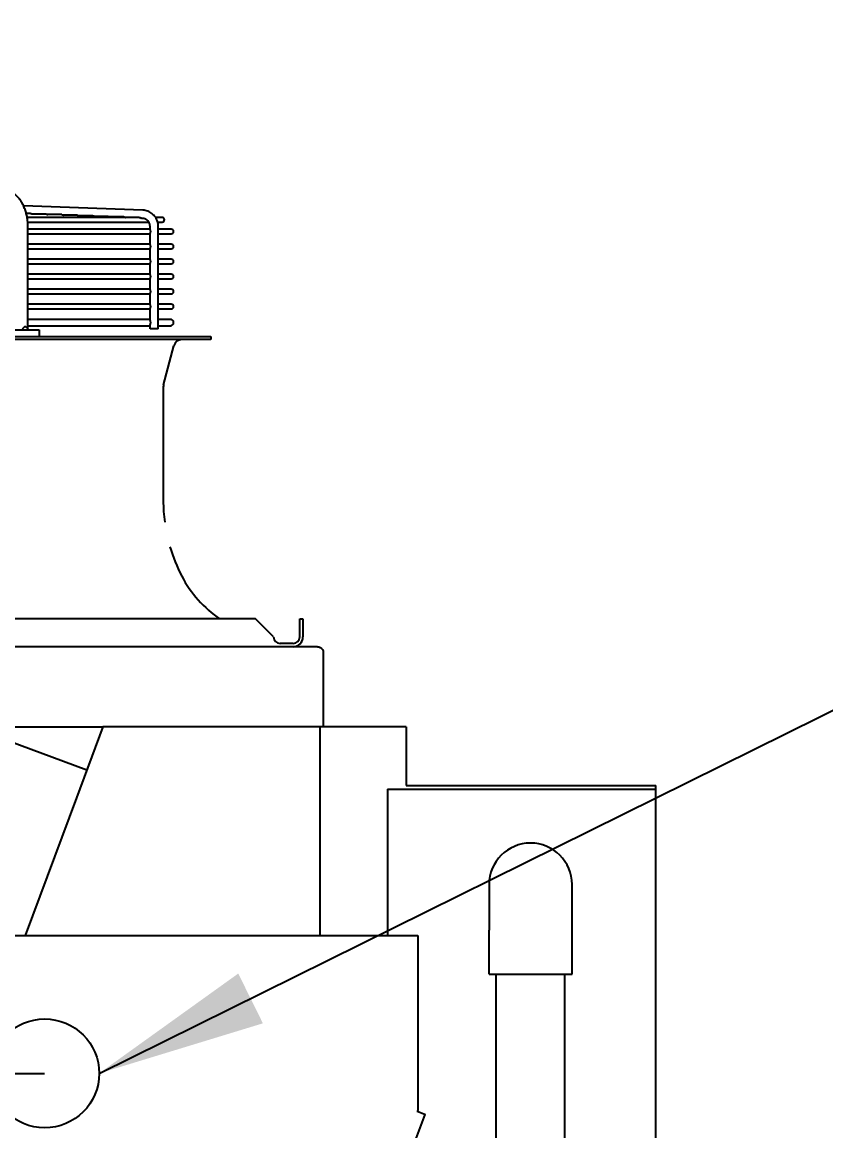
# Model space of a CAD drawing. Header units: millimetres. Extents: x 17046 to 32328, y 18593 to 29476.
# Drawn here: x 17179.66 to 17199.03, y 18964.99 to 18991.71 of the extents above; entities that cross this region are included whole.
import ezdxf

# ---------------------------------------------------------------- set-up
doc = ezdxf.new("R2010")
doc.units = ezdxf.units.MM
doc.header["$LTSCALE"] = 5
doc.linetypes.add('CENTER', pattern=[50.8, 31.75, -6.35, 6.35, -6.35])
for name, color, linetype in [('COILCONN-STD-CONTROL-COPPER', 1, 'Continuous'), ('CONDENSER-STD-CONTROL', 1, 'Continuous'), ('RECIRCULATION-CONTROL', 3, 'Continuous'), ('UNIT', 6, 'Continuous'), ('WS-NO-CONTROL', 3, 'Continuous')]:
    doc.layers.add(name, color=color, linetype=linetype)
doc.styles.add('SUBMITTAL', font='romans.shx', dxfattribs={"width": 0.75})
doc.dimstyles.new('SUBMITTAL', dxfattribs={"dimtxt": 0.09375, "dimasz": 0.09375, "dimexe": 0.03125, "dimexo": 0.0625, "dimgap": 0.0625, "dimtad": 0, "dimdec": 4, "dimzin": 4, "dimdsep": 46, "dimlunit": 4, "dimtxsty": 'SUBMITTAL', "dimcen": 0.09375, "dimclre": 6, "dimadec": 0, "dimazin": 0, "dimtfac": 1, "dimtdec": 0, "dimtofl": 0, "dimtmove": 0, "dimatfit": 3, "dimfxl": 0, "dimfrac": 2, "dimtolj": 1, "dimtzin": 4, "dimarcsym": 0})

# ---------------------------------------------------------------- blocks, each defined once
blk = doc.blocks.new('*D24')
at = {"layer": 'CONDENSER-STD-CONTROL', "color": 6, "lineweight": -2}
for p, q in [((17180.203, 18963.562), (17180.203, 18869.843)), ((17194.936, 18896.122), (17194.936, 18869.843))]:
    blk.add_line(p, q, dxfattribs=at)
at = {"layer": 'CONDENSER-STD-CONTROL', "color": 3, "lineweight": -2}
for p, q in [((17185.133, 18872.66), (17190.007, 18872.66)), ((17194.936, 18872.66), (17199.866, 18872.66))]:
    blk.add_line(p, q, dxfattribs=at)
at = {"layer": 'CONDENSER-STD-CONTROL', "color": 3}
for points in [[(17185.133, 18873.481), (17185.133, 18871.838), (17180.203, 18872.66)], [(17190.007, 18873.481), (17190.007, 18871.838), (17194.936, 18872.66)]]:
    blk.add_solid(points, dxfattribs=at)
at = {"layer": 'CONDENSER-STD-CONTROL', "color": 3, "insert": (17216.59, 18872.66), "char_height": 4.9294, "attachment_point": 5, "style": 'SUBMITTAL'}
blk.add_mtext('\\A1;1\'-2 3/4"', dxfattribs=at)

msp = doc.modelspace()

# ---------------------------------------------------------------- linework, layer by layer
at = {"layer": 'CONDENSER-STD-CONTROL', "linetype": 'CENTER', "ltscale": 0.027}
msp.add_line((17115.8821, 18966.3784), (17180.2031, 18966.3784), dxfattribs=at)
at = {"layer": 'CONDENSER-STD-CONTROL'}
msp.add_circle((17180.2031, 18966.3784), 1.3125, dxfattribs=at)
at = {"layer": 'RECIRCULATION-CONTROL'}
for p, q in [((17190.9133, 18970.9282), (17190.9133, 18969.8282)), ((17192.9133, 18969.8282), (17192.9133, 18970.9282)), ((17190.9133, 18968.7719), (17190.9133, 18969.8282)), ((17192.9133, 18968.7719), (17192.9133, 18969.8282)), ((17190.9133, 18968.7719), (17192.9133, 18968.7719)), ((17191.0833, 18947.1784), (17191.0833, 18968.7719)), ((17192.7433, 18947.1784), (17192.7433, 18968.7719))]:
    msp.add_line(p, q, dxfattribs=at)
msp.add_arc((17191.9133, 18970.9282), 1, 0, 180, dxfattribs=at)
at = {"layer": 'UNIT'}
for p, q in [((17182.5703, 18987.1791), (17179.6951, 18987.283)), ((17179.8653, 18987.0982), (17179.761, 18987.0982)), ((17182.4846, 18987.0037), (17179.7815, 18987.0037)), ((17180.2395, 18987.0847), (17179.9061, 18987.0847)), ((17180.6136, 18987.0712), (17180.2802, 18987.0712)), ((17180.9878, 18987.0577), (17180.6544, 18987.0577)), ((17181.362, 18987.0442), (17181.0286, 18987.0442)), ((17181.7362, 18987.0307), (17181.4028, 18987.0307)), ((17182.1104, 18987.0172), (17181.777, 18987.0172)), ((17182.5632, 18986.9824), (17182.541, 18986.9832)), ((17183.0348, 18987.0037), (17182.8762, 18987.0037)), ((17179.7958, 18986.8935), (17182.7131, 18986.8935)), ((17179.8004, 18984.3163), (17179.8004, 18986.7856)), ((17182.7436, 18986.7218), (17179.8004, 18986.7218)), ((17182.7436, 18986.7058), (17182.7436, 18986.7856)), ((17182.7436, 18986.3436), (17182.7436, 18986.6275)), ((17182.9258, 18986.8935), (17183.0348, 18986.8935)), ((17182.9405, 18984.3163), (17182.9405, 18986.7856)), ((17183.2552, 18986.7218), (17182.9405, 18986.7218)), ((17179.8004, 18986.6115), (17182.7436, 18986.6115)), ((17182.9405, 18986.6115), (17183.2552, 18986.6115)), ((17182.7436, 18986.3596), (17179.8004, 18986.3596)), ((17179.8004, 18986.2493), (17182.7436, 18986.2493)), ((17182.7436, 18985.9814), (17182.7436, 18986.2653)), ((17183.2552, 18986.3596), (17182.9405, 18986.3596)), ((17182.9405, 18986.2493), (17183.2552, 18986.2493)), ((17182.7436, 18985.9974), (17179.8004, 18985.9974)), ((17179.8004, 18985.8871), (17182.7436, 18985.8871)), ((17182.7436, 18985.6192), (17182.7436, 18985.9031)), ((17183.2552, 18985.9974), (17182.9405, 18985.9974)), ((17182.9405, 18985.8871), (17183.2552, 18985.8871)), ((17182.7436, 18985.6352), (17179.8004, 18985.6352)), ((17183.2552, 18985.6352), (17182.9405, 18985.6352)), ((17179.8004, 18985.5249), (17182.7436, 18985.5249)), ((17182.7436, 18985.257), (17182.7436, 18985.5409)), ((17182.9405, 18985.5249), (17183.2552, 18985.5249)), ((17182.7436, 18985.2729), (17179.8004, 18985.2729)), ((17179.8004, 18985.1627), (17182.7436, 18985.1627)), ((17182.7436, 18984.8948), (17182.7436, 18985.1787)), ((17183.2552, 18985.2729), (17182.9405, 18985.2729)), ((17182.9405, 18985.1627), (17183.2552, 18985.1627)), ((17182.7436, 18984.9107), (17179.8004, 18984.9107)), ((17179.8004, 18984.8005), (17182.7436, 18984.8005)), ((17182.7436, 18984.5191), (17182.7436, 18984.8165)), ((17183.2552, 18984.9107), (17182.9405, 18984.9107)), ((17182.9405, 18984.8005), (17183.2552, 18984.8005)), ((17182.7436, 18984.5485), (17179.8004, 18984.5485)), ((17183.2336, 18984.5485), (17182.9405, 18984.5485)), ((17177.8431, 18984.2966), (17180.0702, 18984.2966)), ((17179.8004, 18984.395), (17182.7436, 18984.395)), ((17180.0702, 18984.2966), (17180.0702, 18984.1391)), ((17182.7436, 18984.3163), (17182.7436, 18984.4245)), ((17182.9405, 18984.3163), (17182.7436, 18984.3163)), ((17182.9405, 18984.395), (17183.2336, 18984.395)), ((17150.4639, 18984.1391), (17184.2041, 18984.1391)), ((17184.2041, 18984.0604), (17150.4639, 18984.0604)), ((17184.2041, 18984.1391), (17184.2041, 18984.0604)), ((17183.069, 18982.9726), (17183.3201, 18983.9142)), ((17183.0623, 18982.9219), (17183.0623, 18980.1809)), ((17185.2867, 18977.3281), (17145.8446, 18977.3281)), ((17185.7198, 18976.895), (17185.2867, 18977.3281)), ((17186.3497, 18976.895), (17186.3497, 18977.3281)), ((17186.3497, 18977.3281), (17186.4285, 18977.3281)), ((17186.4285, 18977.3281), (17186.4285, 18976.895)), ((17186.7779, 18976.6588), (17109.3074, 18976.6588)), ((17186.1922, 18976.7375), (17185.8773, 18976.7375)), ((17186.9176, 18976.519), (17186.9176, 18974.7296)), ((17181.2163, 18973.6815), (17177.5855, 18975.0354)), ((17178.4055, 18974.7296), (17181.6072, 18974.7296)), ((17181.6072, 18974.7296), (17180.9694, 18973.0192)), ((17188.9178, 18974.7296), (17181.6072, 18974.7296)), ((17186.8395, 18969.7006), (17186.8395, 18974.7296)), ((17188.9178, 18974.7296), (17188.9178, 18973.3122)), ((17188.9178, 18973.3122), (17194.9361, 18973.3122)), ((17194.9361, 18898.9392), (17194.9361, 18973.3122)), ((17180.9694, 18973.0192), (17179.7318, 18969.7005)), ((17188.4674, 18973.2291), (17188.4674, 18969.7007)), ((17188.4674, 18973.2291), (17194.9361, 18973.2291)), ((17179.0052, 18969.7005), (17189.1952, 18969.7007)), ((17189.1952, 18969.7007), (17189.1953, 18965.491)), ((17164.9086, 18899.7822), (17189.3703, 18965.3875)), ((17189.1953, 18965.491), (17189.1828, 18965.4574)), ((17189.1828, 18965.4574), (17189.1838, 18965.457)), ((17189.3828, 18965.3828), (17189.1838, 18965.457))]:
    msp.add_line(p, q, dxfattribs=at)
for centre, radius, start, end in [((17183.0348, 18986.9486), 0.0551, 270, 90), ((17183.2552, 18986.6666), 0.0551, 270, 90), ((17183.2552, 18986.3044), 0.0551, 270, 90), ((17183.2552, 18985.9422), 0.0551, 270, 90), ((17183.2552, 18985.58), 0.0551, 270, 90), ((17183.2552, 18985.2178), 0.0551, 270, 90), ((17183.2552, 18984.8556), 0.0551, 270, 90), ((17183.2336, 18984.4718), 0.0768, 270, 90), ((17183.5103, 18983.8635), 0.1969, 90, 165.06858), ((17183.2592, 18982.9219), 0.1969, 165.06858, 180), ((17186.9993, 18980.1809), 3.937, 180, 187.61931), ((17186.9993, 18980.1809), 3.937, 196.4656, 207.50184), ((17186.0215, 18979.6719), 2.8346, 207.50184, 235.77552), ((17185.8773, 18976.895), 0.1575, 180, 270), ((17186.1922, 18976.895), 0.1575, 270, 0), ((17186.1922, 18976.895), 0.2362, 270, 0)]:
    msp.add_arc(centre, radius, start, end, dxfattribs=at)
for points, knots in [([(17179.8004, 18986.7856), (17179.8004, 18986.8212), (17179.7989, 18986.8571), (17179.7959, 18986.8925), (17179.7929, 18986.9279), (17179.7885, 18986.9629), (17179.7826, 18986.9976), (17179.7767, 18987.0322), (17179.7693, 18987.0666), (17179.7605, 18987.1001), (17179.7518, 18987.1335), (17179.7417, 18987.166), (17179.7302, 18987.1978), (17179.7187, 18987.2295), (17179.7058, 18987.2605), (17179.6918, 18987.2901), (17179.6777, 18987.3198), (17179.6625, 18987.348), (17179.6461, 18987.3751), (17179.6297, 18987.4022), (17179.612, 18987.428), (17179.5934, 18987.4522), (17179.5749, 18987.4763), (17179.5554, 18987.4988), (17179.535, 18987.5196), (17179.5145, 18987.5405), (17179.4931, 18987.5598), (17179.4711, 18987.5771), (17179.449, 18987.5944), (17179.4264, 18987.6098), (17179.403, 18987.6234), (17179.3797, 18987.6369), (17179.3557, 18987.6485), (17179.3314, 18987.6581), (17179.3071, 18987.6676), (17179.2826, 18987.6751), (17179.2576, 18987.6805), (17179.2327, 18987.686), (17179.2074, 18987.6894), (17179.1822, 18987.6906)], [0, 0, 0, 0, 0.076921, 0.076921, 0.076921, 0.1538421, 0.1538421, 0.1538421, 0.2307631, 0.2307631, 0.2307631, 0.3076842, 0.3076842, 0.3076842, 0.3846052, 0.3846052, 0.3846052, 0.4615263, 0.4615263, 0.4615263, 0.5384473, 0.5384473, 0.5384473, 0.6153684, 0.6153684, 0.6153684, 0.6922894, 0.6922894, 0.6922894, 0.7692105, 0.7692105, 0.7692105, 0.8461315, 0.8461315, 0.8461315, 0.9230526, 0.9230526, 0.9230526, 1, 1, 1, 1]), ([(17182.9405, 18986.7856), (17182.9405, 18986.8256), (17182.9345, 18986.8656), (17182.9111, 18986.9419), (17182.8937, 18986.9783), (17182.8488, 18987.0442), (17182.8213, 18987.0737), (17182.7588, 18987.1228), (17182.7238, 18987.1424), (17182.6493, 18987.1699), (17182.6099, 18987.1777), (17182.5703, 18987.1791)], [1.5707963, 1.5707963, 1.5707963, 1.5707963, 1.8779743, 1.8779743, 2.1851522, 2.1851522, 2.4923302, 2.4923302, 2.7995081, 2.7995081, 3.1066861, 3.1066861, 3.1066861, 3.1066861]), ([(17179.8653, 18987.0982), (17179.8654, 18987.0982), (17179.8655, 18987.0982), (17179.8657, 18987.0982), (17179.8666, 18987.0982), (17179.8676, 18987.0981), (17179.8686, 18987.0981), (17179.8695, 18987.098), (17179.8705, 18987.0979), (17179.8715, 18987.0978), (17179.8725, 18987.0977), (17179.8735, 18987.0975), (17179.8745, 18987.0974), (17179.8755, 18987.0972), (17179.8765, 18987.097), (17179.8775, 18987.0968), (17179.8785, 18987.0966), (17179.8795, 18987.0963), (17179.8805, 18987.096), (17179.8815, 18987.0958), (17179.8825, 18987.0955), (17179.8835, 18987.0952), (17179.8845, 18987.0948), (17179.8855, 18987.0945), (17179.8865, 18987.0941), (17179.8875, 18987.0938), (17179.8885, 18987.0934), (17179.8895, 18987.093), (17179.8905, 18987.0926), (17179.8915, 18987.0922), (17179.8925, 18987.0917), (17179.8935, 18987.0913), (17179.8945, 18987.0908), (17179.8954, 18987.0904), (17179.8964, 18987.0899), (17179.8974, 18987.0894), (17179.8983, 18987.0889), (17179.8993, 18987.0884), (17179.9002, 18987.0879), (17179.9012, 18987.0874), (17179.9021, 18987.0869), (17179.903, 18987.0864), (17179.904, 18987.0859), (17179.9047, 18987.0855), (17179.9054, 18987.0851), (17179.9061, 18987.0847)], [0.48439597, 0.48439597, 0.48439597, 0.48439597, 0.48780488, 0.48780488, 0.48780488, 0.51219512, 0.51219512, 0.51219512, 0.53658537, 0.53658537, 0.53658537, 0.56097561, 0.56097561, 0.56097561, 0.58536585, 0.58536585, 0.58536585, 0.6097561, 0.6097561, 0.6097561, 0.63414634, 0.63414634, 0.63414634, 0.65853659, 0.65853659, 0.65853659, 0.68292683, 0.68292683, 0.68292683, 0.70731707, 0.70731707, 0.70731707, 0.73170732, 0.73170732, 0.73170732, 0.75609756, 0.75609756, 0.75609756, 0.7804878, 0.7804878, 0.7804878, 0.80487805, 0.80487805, 0.80487805, 0.82380204, 0.82380204, 0.82380204, 0.82380204]), ([(17180.2395, 18987.0847), (17180.2396, 18987.0847), (17180.2397, 18987.0847), (17180.2399, 18987.0847), (17180.2408, 18987.0847), (17180.2418, 18987.0846), (17180.2428, 18987.0846), (17180.2437, 18987.0845), (17180.2447, 18987.0844), (17180.2457, 18987.0843), (17180.2467, 18987.0842), (17180.2477, 18987.084), (17180.2487, 18987.0839), (17180.2497, 18987.0837), (17180.2507, 18987.0835), (17180.2517, 18987.0833), (17180.2527, 18987.0831), (17180.2537, 18987.0828), (17180.2547, 18987.0825), (17180.2557, 18987.0823), (17180.2567, 18987.082), (17180.2577, 18987.0817), (17180.2587, 18987.0813), (17180.2598, 18987.081), (17180.2608, 18987.0806), (17180.2618, 18987.0803), (17180.2628, 18987.0799), (17180.2637, 18987.0795), (17180.2647, 18987.0791), (17180.2657, 18987.0787), (17180.2667, 18987.0782), (17180.2677, 18987.0778), (17180.2687, 18987.0773), (17180.2697, 18987.0768), (17180.2706, 18987.0764), (17180.2716, 18987.0759), (17180.2726, 18987.0754), (17180.2735, 18987.0749), (17180.2745, 18987.0744), (17180.2754, 18987.0739), (17180.2763, 18987.0734), (17180.2773, 18987.0729), (17180.2782, 18987.0724), (17180.2789, 18987.072), (17180.2796, 18987.0716), (17180.2802, 18987.0712)], [0.48440995, 0.48440995, 0.48440995, 0.48440995, 0.48780488, 0.48780488, 0.48780488, 0.51219512, 0.51219512, 0.51219512, 0.53658537, 0.53658537, 0.53658537, 0.56097561, 0.56097561, 0.56097561, 0.58536585, 0.58536585, 0.58536585, 0.6097561, 0.6097561, 0.6097561, 0.63414634, 0.63414634, 0.63414634, 0.65853659, 0.65853659, 0.65853659, 0.68292683, 0.68292683, 0.68292683, 0.70731707, 0.70731707, 0.70731707, 0.73170732, 0.73170732, 0.73170732, 0.75609756, 0.75609756, 0.75609756, 0.7804878, 0.7804878, 0.7804878, 0.80487805, 0.80487805, 0.80487805, 0.82345363, 0.82345363, 0.82345363, 0.82345363]), ([(17180.6136, 18987.0712), (17180.6138, 18987.0712), (17180.6139, 18987.0712), (17180.614, 18987.0712), (17180.615, 18987.0712), (17180.616, 18987.0711), (17180.617, 18987.0711), (17180.6179, 18987.071), (17180.6189, 18987.0709), (17180.6199, 18987.0708), (17180.6209, 18987.0707), (17180.6219, 18987.0706), (17180.6229, 18987.0704), (17180.6239, 18987.0702), (17180.6249, 18987.07), (17180.6259, 18987.0698), (17180.6269, 18987.0696), (17180.6279, 18987.0693), (17180.6289, 18987.069), (17180.6299, 18987.0688), (17180.6309, 18987.0685), (17180.6319, 18987.0682), (17180.633, 18987.0678), (17180.634, 18987.0675), (17180.635, 18987.0671), (17180.636, 18987.0668), (17180.637, 18987.0664), (17180.638, 18987.066), (17180.639, 18987.0656), (17180.6399, 18987.0652), (17180.6409, 18987.0647), (17180.6419, 18987.0643), (17180.6429, 18987.0638), (17180.6439, 18987.0633), (17180.6448, 18987.0629), (17180.6458, 18987.0624), (17180.6468, 18987.0619), (17180.6477, 18987.0614), (17180.6487, 18987.0609), (17180.6496, 18987.0604), (17180.6505, 18987.0599), (17180.6515, 18987.0594), (17180.6524, 18987.0588), (17180.6531, 18987.0585), (17180.6538, 18987.0581), (17180.6544, 18987.0577)], [0.48442393, 0.48442393, 0.48442393, 0.48442393, 0.48780488, 0.48780488, 0.48780488, 0.51219512, 0.51219512, 0.51219512, 0.53658537, 0.53658537, 0.53658537, 0.56097561, 0.56097561, 0.56097561, 0.58536585, 0.58536585, 0.58536585, 0.6097561, 0.6097561, 0.6097561, 0.63414634, 0.63414634, 0.63414634, 0.65853659, 0.65853659, 0.65853659, 0.68292683, 0.68292683, 0.68292683, 0.70731707, 0.70731707, 0.70731707, 0.73170732, 0.73170732, 0.73170732, 0.75609756, 0.75609756, 0.75609756, 0.7804878, 0.7804878, 0.7804878, 0.80487805, 0.80487805, 0.80487805, 0.82310602, 0.82310602, 0.82310602, 0.82310602]), ([(17180.9878, 18987.0577), (17180.988, 18987.0577), (17180.9881, 18987.0577), (17180.9882, 18987.0577), (17180.9892, 18987.0577), (17180.9902, 18987.0576), (17180.9911, 18987.0576), (17180.9921, 18987.0575), (17180.9931, 18987.0574), (17180.9941, 18987.0573), (17180.9951, 18987.0572), (17180.9961, 18987.0571), (17180.9971, 18987.0569), (17180.9981, 18987.0567), (17180.9991, 18987.0565), (17181.0001, 18987.0563), (17181.0011, 18987.0561), (17181.0021, 18987.0558), (17181.0031, 18987.0556), (17181.0041, 18987.0553), (17181.0051, 18987.055), (17181.0062, 18987.0547), (17181.0072, 18987.0543), (17181.0082, 18987.054), (17181.0092, 18987.0536), (17181.0102, 18987.0533), (17181.0112, 18987.0529), (17181.0122, 18987.0525), (17181.0132, 18987.0521), (17181.0142, 18987.0516), (17181.0151, 18987.0512), (17181.0161, 18987.0508), (17181.0171, 18987.0503), (17181.0181, 18987.0498), (17181.0191, 18987.0494), (17181.02, 18987.0489), (17181.021, 18987.0484), (17181.0219, 18987.0479), (17181.0229, 18987.0474), (17181.0238, 18987.0469), (17181.0248, 18987.0464), (17181.0257, 18987.0458), (17181.0266, 18987.0453), (17181.0273, 18987.0449), (17181.0279, 18987.0446), (17181.0286, 18987.0442)], [0.48443789, 0.48443789, 0.48443789, 0.48443789, 0.48780488, 0.48780488, 0.48780488, 0.51219512, 0.51219512, 0.51219512, 0.53658537, 0.53658537, 0.53658537, 0.56097561, 0.56097561, 0.56097561, 0.58536585, 0.58536585, 0.58536585, 0.6097561, 0.6097561, 0.6097561, 0.63414634, 0.63414634, 0.63414634, 0.65853659, 0.65853659, 0.65853659, 0.68292683, 0.68292683, 0.68292683, 0.70731707, 0.70731707, 0.70731707, 0.73170732, 0.73170732, 0.73170732, 0.75609756, 0.75609756, 0.75609756, 0.7804878, 0.7804878, 0.7804878, 0.80487805, 0.80487805, 0.80487805, 0.82275922, 0.82275922, 0.82275922, 0.82275922]), ([(17181.362, 18987.0442), (17181.3622, 18987.0442), (17181.3623, 18987.0442), (17181.3624, 18987.0442), (17181.3634, 18987.0442), (17181.3644, 18987.0442), (17181.3653, 18987.0441), (17181.3663, 18987.044), (17181.3673, 18987.0439), (17181.3683, 18987.0438), (17181.3693, 18987.0437), (17181.3703, 18987.0436), (17181.3713, 18987.0434), (17181.3723, 18987.0432), (17181.3733, 18987.043), (17181.3743, 18987.0428), (17181.3753, 18987.0426), (17181.3763, 18987.0423), (17181.3773, 18987.0421), (17181.3783, 18987.0418), (17181.3793, 18987.0415), (17181.3804, 18987.0412), (17181.3814, 18987.0408), (17181.3824, 18987.0405), (17181.3834, 18987.0401), (17181.3844, 18987.0398), (17181.3854, 18987.0394), (17181.3864, 18987.039), (17181.3874, 18987.0386), (17181.3884, 18987.0381), (17181.3894, 18987.0377), (17181.3903, 18987.0373), (17181.3913, 18987.0368), (17181.3923, 18987.0363), (17181.3933, 18987.0359), (17181.3942, 18987.0354), (17181.3952, 18987.0349), (17181.3962, 18987.0344), (17181.3971, 18987.0339), (17181.398, 18987.0334), (17181.399, 18987.0328), (17181.3999, 18987.0323), (17181.4008, 18987.0318), (17181.4015, 18987.0314), (17181.4021, 18987.0311), (17181.4028, 18987.0307)], [0.48445184, 0.48445184, 0.48445184, 0.48445184, 0.48780488, 0.48780488, 0.48780488, 0.51219512, 0.51219512, 0.51219512, 0.53658537, 0.53658537, 0.53658537, 0.56097561, 0.56097561, 0.56097561, 0.58536585, 0.58536585, 0.58536585, 0.6097561, 0.6097561, 0.6097561, 0.63414634, 0.63414634, 0.63414634, 0.65853659, 0.65853659, 0.65853659, 0.68292683, 0.68292683, 0.68292683, 0.70731707, 0.70731707, 0.70731707, 0.73170732, 0.73170732, 0.73170732, 0.75609756, 0.75609756, 0.75609756, 0.7804878, 0.7804878, 0.7804878, 0.80487805, 0.80487805, 0.80487805, 0.82241329, 0.82241329, 0.82241329, 0.82241329]), ([(17181.7362, 18987.0307), (17181.7364, 18987.0307), (17181.7365, 18987.0307), (17181.7366, 18987.0307), (17181.7376, 18987.0307), (17181.7386, 18987.0307), (17181.7395, 18987.0306), (17181.7405, 18987.0305), (17181.7415, 18987.0304), (17181.7425, 18987.0303), (17181.7435, 18987.0302), (17181.7445, 18987.0301), (17181.7455, 18987.0299), (17181.7465, 18987.0297), (17181.7475, 18987.0295), (17181.7485, 18987.0293), (17181.7495, 18987.0291), (17181.7505, 18987.0288), (17181.7515, 18987.0286), (17181.7525, 18987.0283), (17181.7536, 18987.028), (17181.7546, 18987.0277), (17181.7556, 18987.0273), (17181.7566, 18987.027), (17181.7576, 18987.0266), (17181.7586, 18987.0263), (17181.7596, 18987.0259), (17181.7606, 18987.0255), (17181.7616, 18987.0251), (17181.7626, 18987.0246), (17181.7636, 18987.0242), (17181.7646, 18987.0237), (17181.7655, 18987.0233), (17181.7665, 18987.0228), (17181.7675, 18987.0223), (17181.7685, 18987.0219), (17181.7694, 18987.0214), (17181.7704, 18987.0209), (17181.7713, 18987.0204), (17181.7723, 18987.0198), (17181.7732, 18987.0193), (17181.7741, 18987.0188), (17181.775, 18987.0183), (17181.7757, 18987.0179), (17181.7763, 18987.0176), (17181.777, 18987.0172)], [0.48446578, 0.48446578, 0.48446578, 0.48446578, 0.48780488, 0.48780488, 0.48780488, 0.51219512, 0.51219512, 0.51219512, 0.53658537, 0.53658537, 0.53658537, 0.56097561, 0.56097561, 0.56097561, 0.58536585, 0.58536585, 0.58536585, 0.6097561, 0.6097561, 0.6097561, 0.63414634, 0.63414634, 0.63414634, 0.65853659, 0.65853659, 0.65853659, 0.68292683, 0.68292683, 0.68292683, 0.70731707, 0.70731707, 0.70731707, 0.73170732, 0.73170732, 0.73170732, 0.75609756, 0.75609756, 0.75609756, 0.7804878, 0.7804878, 0.7804878, 0.80487805, 0.80487805, 0.80487805, 0.82206823, 0.82206823, 0.82206823, 0.82206823]), ([(17182.1104, 18987.0172), (17182.1105, 18987.0172), (17182.1107, 18987.0172), (17182.1108, 18987.0172), (17182.1118, 18987.0172), (17182.1127, 18987.0172), (17182.1137, 18987.0171), (17182.1147, 18987.017), (17182.1157, 18987.0169), (17182.1167, 18987.0168), (17182.1177, 18987.0167), (17182.1187, 18987.0166), (17182.1197, 18987.0164), (17182.1207, 18987.0162), (17182.1217, 18987.016), (17182.1227, 18987.0158), (17182.1237, 18987.0156), (17182.1247, 18987.0153), (17182.1257, 18987.0151), (17182.1268, 18987.0148), (17182.1278, 18987.0145), (17182.1288, 18987.0142), (17182.1298, 18987.0138), (17182.1308, 18987.0135), (17182.1318, 18987.0131), (17182.1328, 18987.0128), (17182.1338, 18987.0124), (17182.1348, 18987.012), (17182.1358, 18987.0116), (17182.1368, 18987.0111), (17182.1378, 18987.0107), (17182.1388, 18987.0102), (17182.1397, 18987.0098), (17182.1407, 18987.0093), (17182.1417, 18987.0088), (17182.1427, 18987.0083), (17182.1436, 18987.0078), (17182.1446, 18987.0073), (17182.1455, 18987.0068), (17182.1465, 18987.0063), (17182.1474, 18987.0058), (17182.1483, 18987.0053), (17182.1493, 18987.0048), (17182.1499, 18987.0044), (17182.1505, 18987.0041), (17182.1511, 18987.0037)], [0.48447969, 0.48447969, 0.48447969, 0.48447969, 0.48780488, 0.48780488, 0.48780488, 0.51219512, 0.51219512, 0.51219512, 0.53658537, 0.53658537, 0.53658537, 0.56097561, 0.56097561, 0.56097561, 0.58536585, 0.58536585, 0.58536585, 0.6097561, 0.6097561, 0.6097561, 0.63414634, 0.63414634, 0.63414634, 0.65853659, 0.65853659, 0.65853659, 0.68292683, 0.68292683, 0.68292683, 0.70731707, 0.70731707, 0.70731707, 0.73170732, 0.73170732, 0.73170732, 0.75609756, 0.75609756, 0.75609756, 0.7804878, 0.7804878, 0.7804878, 0.80487805, 0.80487805, 0.80487805, 0.82172407, 0.82172407, 0.82172407, 0.82172407]), ([(17182.4846, 18987.0037), (17182.4847, 18987.0037), (17182.4849, 18987.0037), (17182.485, 18987.0037), (17182.486, 18987.0037), (17182.4869, 18987.0037), (17182.4879, 18987.0036), (17182.4889, 18987.0035), (17182.4899, 18987.0034), (17182.4909, 18987.0033), (17182.4919, 18987.0032), (17182.4929, 18987.0031), (17182.4939, 18987.0029), (17182.4949, 18987.0027), (17182.4959, 18987.0025), (17182.4969, 18987.0023), (17182.4979, 18987.0021), (17182.4989, 18987.0018), (17182.4999, 18987.0016), (17182.501, 18987.0013), (17182.502, 18987.001), (17182.503, 18987.0007), (17182.504, 18987.0003), (17182.505, 18987), (17182.506, 18986.9996), (17182.507, 18986.9993), (17182.508, 18986.9989), (17182.509, 18986.9985), (17182.51, 18986.9981), (17182.511, 18986.9976), (17182.512, 18986.9972), (17182.513, 18986.9967), (17182.514, 18986.9963), (17182.5149, 18986.9958), (17182.5159, 18986.9953), (17182.5169, 18986.9948), (17182.5178, 18986.9943), (17182.5188, 18986.9938), (17182.5197, 18986.9933), (17182.5207, 18986.9928), (17182.5216, 18986.9923), (17182.5226, 18986.9918), (17182.5235, 18986.9913), (17182.5244, 18986.9907), (17182.5253, 18986.9902), (17182.5262, 18986.9897), (17182.5271, 18986.9892), (17182.528, 18986.9887), (17182.5288, 18986.9882), (17182.5297, 18986.9877), (17182.5305, 18986.9873), (17182.5313, 18986.9868), (17182.5321, 18986.9864), (17182.5329, 18986.986), (17182.5337, 18986.9856), (17182.5344, 18986.9852), (17182.5352, 18986.9849), (17182.5359, 18986.9846), (17182.5366, 18986.9843), (17182.5372, 18986.984), (17182.5379, 18986.9838), (17182.5385, 18986.9836), (17182.5391, 18986.9834), (17182.5397, 18986.9833), (17182.54, 18986.9833), (17182.5402, 18986.9832), (17182.5405, 18986.9832), (17182.5407, 18986.9832), (17182.5408, 18986.9832), (17182.541, 18986.9832)], [0.48449418, 0.48449418, 0.48449418, 0.48449418, 0.48780488, 0.48780488, 0.48780488, 0.51219512, 0.51219512, 0.51219512, 0.53658537, 0.53658537, 0.53658537, 0.56097561, 0.56097561, 0.56097561, 0.58536585, 0.58536585, 0.58536585, 0.6097561, 0.6097561, 0.6097561, 0.63414634, 0.63414634, 0.63414634, 0.65853659, 0.65853659, 0.65853659, 0.68292683, 0.68292683, 0.68292683, 0.70731707, 0.70731707, 0.70731707, 0.73170732, 0.73170732, 0.73170732, 0.75609756, 0.75609756, 0.75609756, 0.7804878, 0.7804878, 0.7804878, 0.80487805, 0.80487805, 0.80487805, 0.82926829, 0.82926829, 0.82926829, 0.85365854, 0.85365854, 0.85365854, 0.87804878, 0.87804878, 0.87804878, 0.90243902, 0.90243902, 0.90243902, 0.92682927, 0.92682927, 0.92682927, 0.95121951, 0.95121951, 0.95121951, 0.97560976, 0.97560976, 0.97560976, 0.98780488, 0.98780488, 0.98780488, 0.99598671, 0.99598671, 0.99598671, 0.99598671]), ([(17182.7436, 18986.7856), (17182.7436, 18986.8061), (17182.7405, 18986.8266), (17182.7286, 18986.8655), (17182.7198, 18986.8839), (17182.6973, 18986.9169), (17182.6837, 18986.9314), (17182.6532, 18986.9554), (17182.6362, 18986.9649), (17182.6006, 18986.978), (17182.582, 18986.9817), (17182.5632, 18986.9824)], [1.5707963, 1.5707963, 1.5707963, 1.5707963, 1.8779743, 1.8779743, 2.1851522, 2.1851522, 2.4923302, 2.4923302, 2.7995081, 2.7995081, 3.1066861, 3.1066861, 3.1066861, 3.1066861]), ([(17182.7436, 18986.7058), (17182.7436, 18986.7057), (17182.7436, 18986.7053), (17182.7437, 18986.7043), (17182.744, 18986.7027), (17182.7445, 18986.7009), (17182.7451, 18986.6989), (17182.7457, 18986.6968), (17182.7464, 18986.6945), (17182.7471, 18986.6921), (17182.7477, 18986.6895), (17182.7484, 18986.6869), (17182.7489, 18986.6842), (17182.7494, 18986.6814), (17182.7498, 18986.6785), (17182.7502, 18986.6756), (17182.7504, 18986.6726), (17182.7506, 18986.6697), (17182.7506, 18986.6677), (17182.7506, 18986.6666)], [0.23243635, 0.23243635, 0.23243635, 0.23243635, 0.23809524, 0.28571429, 0.33333333, 0.38095238, 0.42857143, 0.47619048, 0.52380952, 0.57142857, 0.61904762, 0.66666667, 0.71428571, 0.76190476, 0.80952381, 0.85714286, 0.9047619, 0.95238095, 1, 1, 1, 1]), ([(17182.7506, 18986.6666), (17182.7506, 18986.6656), (17182.7506, 18986.6636), (17182.7504, 18986.6607), (17182.7502, 18986.6577), (17182.7498, 18986.6548), (17182.7494, 18986.6519), (17182.7489, 18986.6491), (17182.7484, 18986.6464), (17182.7477, 18986.6438), (17182.7471, 18986.6412), (17182.7464, 18986.6388), (17182.7457, 18986.6365), (17182.7451, 18986.6344), (17182.7445, 18986.6324), (17182.744, 18986.6306), (17182.7437, 18986.629), (17182.7436, 18986.628), (17182.7436, 18986.6276), (17182.7436, 18986.6275)], [0, 0, 0, 0, 0.04761905, 0.0952381, 0.14285714, 0.19047619, 0.23809524, 0.28571429, 0.33333333, 0.38095238, 0.42857143, 0.47619048, 0.52380952, 0.57142857, 0.61904762, 0.66666667, 0.71428571, 0.76190476, 0.76755485, 0.76755485, 0.76755485, 0.76755485]), ([(17182.7436, 18986.3436), (17182.7436, 18986.3435), (17182.7436, 18986.3431), (17182.7437, 18986.3421), (17182.744, 18986.3405), (17182.7445, 18986.3387), (17182.7451, 18986.3367), (17182.7457, 18986.3346), (17182.7464, 18986.3323), (17182.7471, 18986.3299), (17182.7477, 18986.3273), (17182.7484, 18986.3247), (17182.7489, 18986.322), (17182.7494, 18986.3192), (17182.7498, 18986.3163), (17182.7502, 18986.3134), (17182.7504, 18986.3104), (17182.7506, 18986.3074), (17182.7506, 18986.3054), (17182.7506, 18986.3044)], [0.23243635, 0.23243635, 0.23243635, 0.23243635, 0.23809524, 0.28571429, 0.33333333, 0.38095238, 0.42857143, 0.47619048, 0.52380952, 0.57142857, 0.61904762, 0.66666667, 0.71428571, 0.76190476, 0.80952381, 0.85714286, 0.9047619, 0.95238095, 1, 1, 1, 1]), ([(17182.7506, 18986.3044), (17182.7506, 18986.3034), (17182.7506, 18986.3014), (17182.7504, 18986.2985), (17182.7502, 18986.2955), (17182.7498, 18986.2926), (17182.7494, 18986.2897), (17182.7489, 18986.2869), (17182.7484, 18986.2842), (17182.7477, 18986.2816), (17182.7471, 18986.279), (17182.7464, 18986.2766), (17182.7457, 18986.2743), (17182.7451, 18986.2722), (17182.7445, 18986.2702), (17182.744, 18986.2684), (17182.7437, 18986.2668), (17182.7436, 18986.2658), (17182.7436, 18986.2654), (17182.7436, 18986.2653)], [0, 0, 0, 0, 0.04761905, 0.0952381, 0.14285714, 0.19047619, 0.23809524, 0.28571429, 0.33333333, 0.38095238, 0.42857143, 0.47619048, 0.52380952, 0.57142857, 0.61904762, 0.66666667, 0.71428571, 0.76190476, 0.76755485, 0.76755485, 0.76755485, 0.76755485]), ([(17182.7436, 18985.9814), (17182.7436, 18985.9813), (17182.7436, 18985.9809), (17182.7437, 18985.9799), (17182.744, 18985.9783), (17182.7445, 18985.9765), (17182.7451, 18985.9745), (17182.7457, 18985.9724), (17182.7464, 18985.9701), (17182.7471, 18985.9677), (17182.7477, 18985.9651), (17182.7484, 18985.9625), (17182.7489, 18985.9598), (17182.7494, 18985.957), (17182.7498, 18985.9541), (17182.7502, 18985.9512), (17182.7504, 18985.9482), (17182.7506, 18985.9452), (17182.7506, 18985.9432), (17182.7506, 18985.9422)], [0.23243635, 0.23243635, 0.23243635, 0.23243635, 0.23809524, 0.28571429, 0.33333333, 0.38095238, 0.42857143, 0.47619048, 0.52380952, 0.57142857, 0.61904762, 0.66666667, 0.71428571, 0.76190476, 0.80952381, 0.85714286, 0.9047619, 0.95238095, 1, 1, 1, 1]), ([(17182.7506, 18985.9422), (17182.7506, 18985.9412), (17182.7506, 18985.9392), (17182.7504, 18985.9362), (17182.7502, 18985.9333), (17182.7498, 18985.9304), (17182.7494, 18985.9275), (17182.7489, 18985.9247), (17182.7484, 18985.922), (17182.7477, 18985.9193), (17182.7471, 18985.9168), (17182.7464, 18985.9144), (17182.7457, 18985.9121), (17182.7451, 18985.91), (17182.7445, 18985.908), (17182.744, 18985.9062), (17182.7437, 18985.9046), (17182.7436, 18985.9036), (17182.7436, 18985.9031), (17182.7436, 18985.9031)], [0, 0, 0, 0, 0.04761905, 0.0952381, 0.14285714, 0.19047619, 0.23809524, 0.28571429, 0.33333333, 0.38095238, 0.42857143, 0.47619048, 0.52380952, 0.57142857, 0.61904762, 0.66666667, 0.71428571, 0.76190476, 0.76755485, 0.76755485, 0.76755485, 0.76755485]), ([(17182.7436, 18985.6192), (17182.7436, 18985.6191), (17182.7436, 18985.6187), (17182.7437, 18985.6177), (17182.744, 18985.6161), (17182.7445, 18985.6143), (17182.7451, 18985.6123), (17182.7457, 18985.6102), (17182.7464, 18985.6079), (17182.7471, 18985.6055), (17182.7477, 18985.6029), (17182.7484, 18985.6003), (17182.7489, 18985.5976), (17182.7494, 18985.5948), (17182.7498, 18985.5919), (17182.7502, 18985.589), (17182.7504, 18985.586), (17182.7506, 18985.583), (17182.7506, 18985.581), (17182.7506, 18985.58)], [0.23243635, 0.23243635, 0.23243635, 0.23243635, 0.23809524, 0.28571429, 0.33333333, 0.38095238, 0.42857143, 0.47619048, 0.52380952, 0.57142857, 0.61904762, 0.66666667, 0.71428571, 0.76190476, 0.80952381, 0.85714286, 0.9047619, 0.95238095, 1, 1, 1, 1]), ([(17182.7506, 18985.58), (17182.7506, 18985.579), (17182.7506, 18985.577), (17182.7504, 18985.574), (17182.7502, 18985.5711), (17182.7498, 18985.5682), (17182.7494, 18985.5653), (17182.7489, 18985.5625), (17182.7484, 18985.5598), (17182.7477, 18985.5571), (17182.7471, 18985.5546), (17182.7464, 18985.5522), (17182.7457, 18985.5499), (17182.7451, 18985.5478), (17182.7445, 18985.5458), (17182.744, 18985.544), (17182.7437, 18985.5424), (17182.7436, 18985.5414), (17182.7436, 18985.5409), (17182.7436, 18985.5409)], [0, 0, 0, 0, 0.04761905, 0.0952381, 0.14285714, 0.19047619, 0.23809524, 0.28571429, 0.33333333, 0.38095238, 0.42857143, 0.47619048, 0.52380952, 0.57142857, 0.61904762, 0.66666667, 0.71428571, 0.76190476, 0.76755485, 0.76755485, 0.76755485, 0.76755485]), ([(17182.7436, 18985.257), (17182.7436, 18985.2569), (17182.7436, 18985.2565), (17182.7437, 18985.2555), (17182.744, 18985.2539), (17182.7445, 18985.2521), (17182.7451, 18985.2501), (17182.7457, 18985.2479), (17182.7464, 18985.2457), (17182.7471, 18985.2433), (17182.7477, 18985.2407), (17182.7484, 18985.2381), (17182.7489, 18985.2354), (17182.7494, 18985.2326), (17182.7498, 18985.2297), (17182.7502, 18985.2268), (17182.7504, 18985.2238), (17182.7506, 18985.2208), (17182.7506, 18985.2188), (17182.7506, 18985.2178)], [0.23243635, 0.23243635, 0.23243635, 0.23243635, 0.23809524, 0.28571429, 0.33333333, 0.38095238, 0.42857143, 0.47619048, 0.52380952, 0.57142857, 0.61904762, 0.66666667, 0.71428571, 0.76190476, 0.80952381, 0.85714286, 0.9047619, 0.95238095, 1, 1, 1, 1]), ([(17182.7506, 18985.2178), (17182.7506, 18985.2168), (17182.7506, 18985.2148), (17182.7504, 18985.2118), (17182.7502, 18985.2089), (17182.7498, 18985.206), (17182.7494, 18985.2031), (17182.7489, 18985.2003), (17182.7484, 18985.1976), (17182.7477, 18985.1949), (17182.7471, 18985.1924), (17182.7464, 18985.19), (17182.7457, 18985.1877), (17182.7451, 18985.1856), (17182.7445, 18985.1836), (17182.744, 18985.1818), (17182.7437, 18985.1802), (17182.7436, 18985.1792), (17182.7436, 18985.1787), (17182.7436, 18985.1787)], [0, 0, 0, 0, 0.04761905, 0.0952381, 0.14285714, 0.19047619, 0.23809524, 0.28571429, 0.33333333, 0.38095238, 0.42857143, 0.47619048, 0.52380952, 0.57142857, 0.61904762, 0.66666667, 0.71428571, 0.76190476, 0.76755485, 0.76755485, 0.76755485, 0.76755485]), ([(17182.7436, 18984.8948), (17182.7436, 18984.8947), (17182.7436, 18984.8942), (17182.7437, 18984.8933), (17182.744, 18984.8917), (17182.7445, 18984.8899), (17182.7451, 18984.8879), (17182.7457, 18984.8857), (17182.7464, 18984.8835), (17182.7471, 18984.881), (17182.7477, 18984.8785), (17182.7484, 18984.8759), (17182.7489, 18984.8732), (17182.7494, 18984.8704), (17182.7498, 18984.8675), (17182.7502, 18984.8646), (17182.7504, 18984.8616), (17182.7506, 18984.8586), (17182.7506, 18984.8566), (17182.7506, 18984.8556)], [0.23243635, 0.23243635, 0.23243635, 0.23243635, 0.23809524, 0.28571429, 0.33333333, 0.38095238, 0.42857143, 0.47619048, 0.52380952, 0.57142857, 0.61904762, 0.66666667, 0.71428571, 0.76190476, 0.80952381, 0.85714286, 0.9047619, 0.95238095, 1, 1, 1, 1]), ([(17182.7506, 18984.8556), (17182.7506, 18984.8546), (17182.7506, 18984.8526), (17182.7504, 18984.8496), (17182.7502, 18984.8467), (17182.7498, 18984.8438), (17182.7494, 18984.8409), (17182.7489, 18984.8381), (17182.7484, 18984.8354), (17182.7477, 18984.8327), (17182.7471, 18984.8302), (17182.7464, 18984.8278), (17182.7457, 18984.8255), (17182.7451, 18984.8234), (17182.7445, 18984.8214), (17182.744, 18984.8196), (17182.7437, 18984.818), (17182.7436, 18984.817), (17182.7436, 18984.8165), (17182.7436, 18984.8165)], [0, 0, 0, 0, 0.04761905, 0.0952381, 0.14285714, 0.19047619, 0.23809524, 0.28571429, 0.33333333, 0.38095238, 0.42857143, 0.47619048, 0.52380952, 0.57142857, 0.61904762, 0.66666667, 0.71428571, 0.76190476, 0.76755485, 0.76755485, 0.76755485, 0.76755485]), ([(17182.7436, 18984.5191), (17182.7436, 18984.5187), (17182.7436, 18984.5178), (17182.7438, 18984.5162), (17182.7442, 18984.5142), (17182.7447, 18984.5119), (17182.7453, 18984.5095), (17182.746, 18984.5068), (17182.7466, 18984.5039), (17182.7473, 18984.5008), (17182.748, 18984.4976), (17182.7486, 18984.4942), (17182.7492, 18984.4907), (17182.7497, 18984.4871), (17182.7501, 18984.4833), (17182.7504, 18984.4795), (17182.7506, 18984.4757), (17182.7506, 18984.4731), (17182.7506, 18984.4718)], [0.25278995, 0.25278995, 0.25278995, 0.25278995, 0.28571429, 0.33333333, 0.38095238, 0.42857143, 0.47619048, 0.52380952, 0.57142857, 0.61904762, 0.66666667, 0.71428571, 0.76190476, 0.80952381, 0.85714286, 0.9047619, 0.95238095, 1, 1, 1, 1]), ([(17179.7725, 18984.3448), (17179.7693, 18984.3482), (17179.7662, 18984.3512), (17179.7573, 18984.3594), (17179.7517, 18984.3638), (17179.7433, 18984.3682), (17179.7404, 18984.3694), (17179.7352, 18984.3706), (17179.733, 18984.3709), (17179.7286, 18984.3709), (17179.7264, 18984.3706), (17179.7212, 18984.3694), (17179.7183, 18984.3682), (17179.7099, 18984.3638), (17179.7043, 18984.3594), (17179.6878, 18984.3443), (17179.6757, 18984.3305), (17179.6612, 18984.3128)], [-0.70512852, -0.70512852, -0.70512852, -0.70512852, -0.64697322, -0.64697322, -0.53019502, -0.53019502, -0.4705504, -0.4705504, -0.42676965, -0.42676965, -0.38298892, -0.38298892, -0.32334436, -0.32334436, -0.20656641, -0.20656641, -0.00000111, -0.00000111, -0.00000111, -0.00000111]), ([(17182.7506, 18984.4718), (17182.7506, 18984.4705), (17182.7506, 18984.4679), (17182.7504, 18984.464), (17182.7501, 18984.4602), (17182.7497, 18984.4565), (17182.7492, 18984.4528), (17182.7486, 18984.4493), (17182.748, 18984.4459), (17182.7473, 18984.4427), (17182.7466, 18984.4396), (17182.746, 18984.4368), (17182.7453, 18984.4341), (17182.7447, 18984.4316), (17182.7442, 18984.4293), (17182.7438, 18984.4273), (17182.7436, 18984.4257), (17182.7436, 18984.4248), (17182.7436, 18984.4245)], [0, 0, 0, 0, 0.04761905, 0.0952381, 0.14285714, 0.19047619, 0.23809524, 0.28571429, 0.33333333, 0.38095238, 0.42857143, 0.47619048, 0.52380952, 0.57142857, 0.61904762, 0.66666667, 0.71428571, 0.74720158, 0.74720158, 0.74720158, 0.74720158]), ([(17186.7779, 18976.6588), (17186.8254, 18976.6588), (17186.8721, 18976.6326), (17186.897, 18976.5921), (17186.9104, 18976.5703), (17186.9176, 18976.5447), (17186.9176, 18976.519)], [0, 0, 0, 0, 1.020103, 1.020103, 1.020103, 1.5707963, 1.5707963, 1.5707963, 1.5707963])]:
    msp.add_open_spline(points, degree=3, knots=knots, dxfattribs=at)
msp.add_open_spline([(17179.7725, 18984.3448), (17179.7882, 18984.3285), (17179.8041, 18984.3124), (17179.8203, 18984.2966)], degree=3, dxfattribs=at)

# ---------------------------------------------------------------- dimensions: what is measured, and where the dimension line sits
at = {"layer": 'CONDENSER-STD-CONTROL', "color": 3}
dim = msp.add_linear_dim(base=(17194.9361, 18872.6597), p1=(17180.2031, 18966.3784), p2=(17194.9361, 18898.9392), angle=180, dimstyle='SUBMITTAL', override={"dimscale": 70.42, "dimtxt": 0.07, "dimasz": 0.07, "dimexe": 0.04, "dimexo": 0.04, "dimgap": 0.03125, "dimdec": 3, "dimzin": 3, "dimclrd": 3, "dimclrt": 3, "dimtdec": 3, "dimtix": 1}, dxfattribs=at)
dim.commit()
dim.dimension.update_dxf_attribs({"geometry": '*D24', "text_midpoint": (17216.5903, 18872.6597), "dimtype": 160})

# ---------------------------------------------------------------- leaders
at = {"layer": 'COILCONN-STD-CONTROL-COPPER', "annotation_type": 0, "has_hookline": 1, "hookline_direction": 0, "text_width": 55.8146}
msp.add_leader([(17181.5156, 18966.3784), (17202.7359, 18976.8782), (17206.8085, 18976.8782)], dimstyle='SUBMITTAL', override={"dimscale": 58.18, "dimasz": 0.07, "dimgap": 0.03, "dimcen": 4.055284, "dimarcsym": 1}, dxfattribs=at)
at = {"layer": 'WS-NO-CONTROL', "annotation_type": 0, "has_hookline": 1, "hookline_direction": 0, "text_width": 57.0471}
msp.add_leader([(17137.2236, 18973.0438), (17202.7359, 19014.5105), (17206.8085, 19014.5105)], dimstyle='SUBMITTAL', override={"dimscale": 58.18, "dimasz": 0.07, "dimgap": 0.03, "dimcen": 4.055284, "dimarcsym": 1}, dxfattribs=at)

doc.saveas('drawing.dxf')
